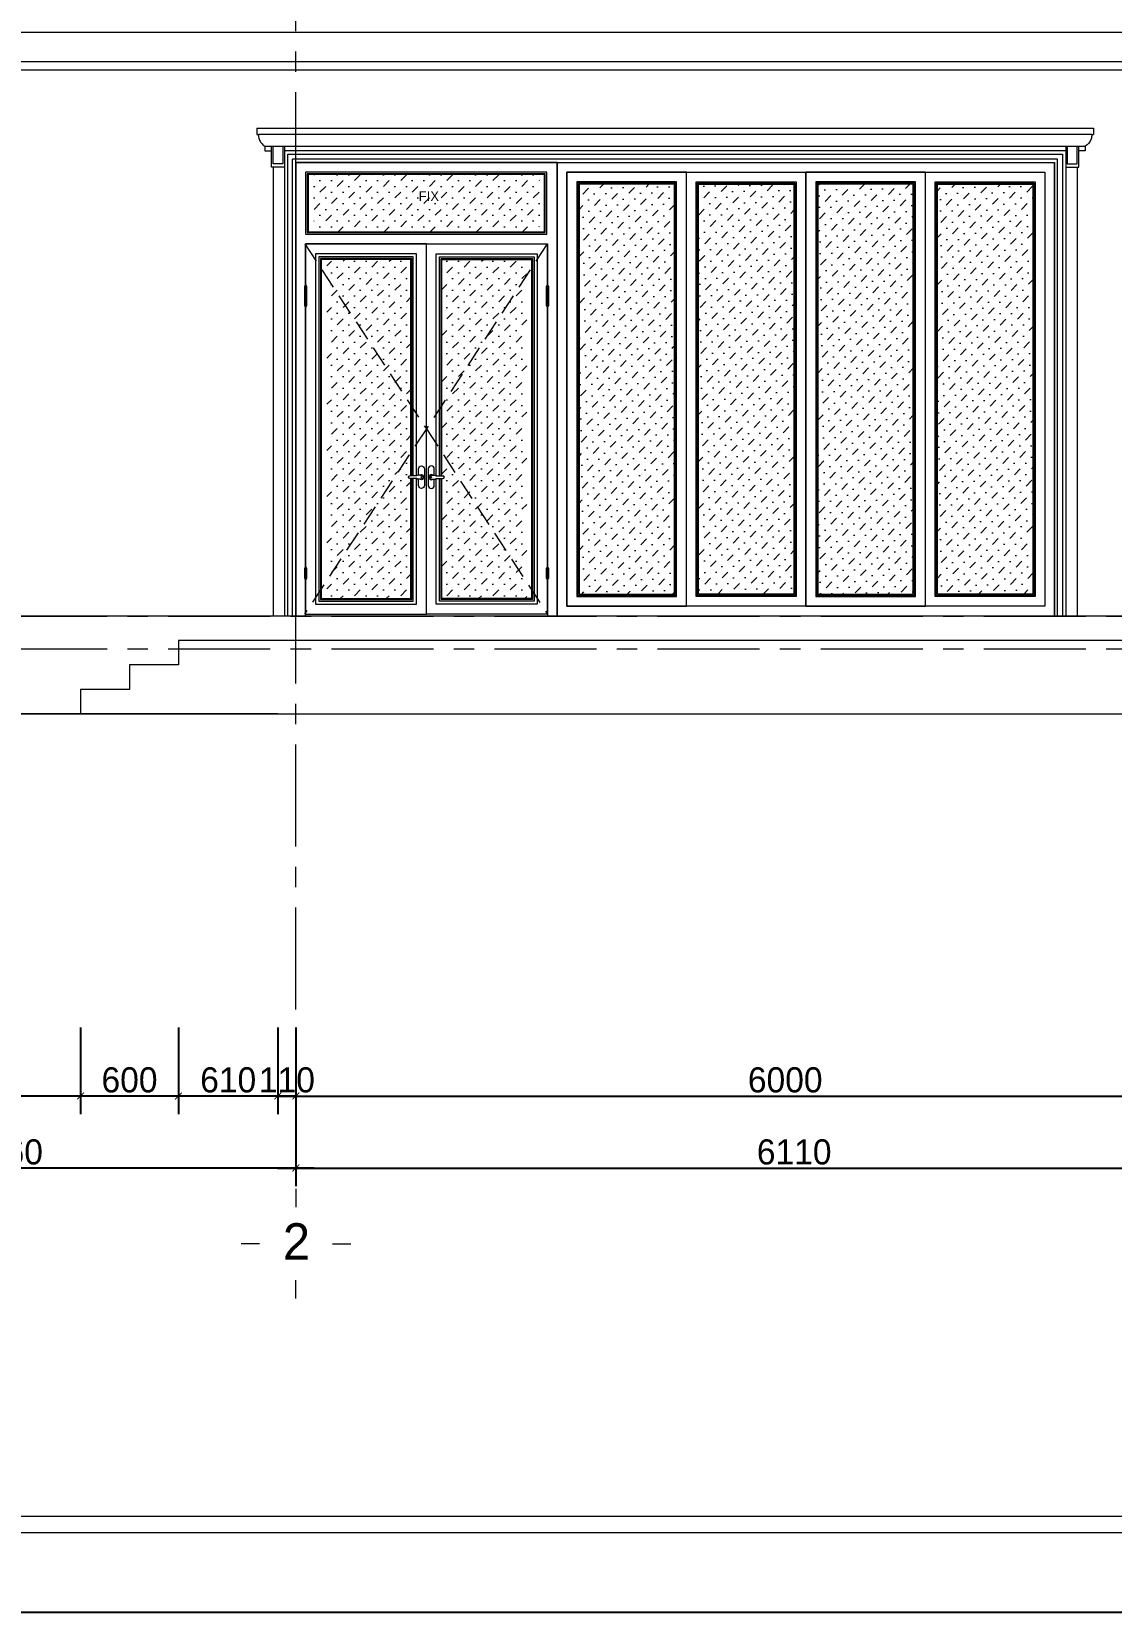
# Model space of a CAD drawing. Header units: millimetres. Extents: x 1832547 to 2001569, y -558009 to -417808.
# Drawn here: x 1975691 to 1982311, y -533453 to -523760 of the extents above; entities that cross this region are included whole.
import ezdxf
from ezdxf.enums import TextEntityAlignment as Align

# ---------------------------------------------------------------- set-up
doc = ezdxf.new("R2010")
doc.units = ezdxf.units.MM
doc.header["$MEASUREMENT"] = 0
doc.linetypes.add('CENTER', pattern=[2, 1.25, -0.25, 0.25, -0.25])
doc.linetypes.add('HIDDEN', pattern=[9.525, 6.35, -3.175])
doc.layers.get('0').update_dxf_attribs({"linetype": 'CONTINUOUS'})
doc.layers.get('DEFPOINTS').update_dxf_attribs({"linetype": 'CONTINUOUS'})
for name, color, linetype, lineweight in [('AUDIT_I_120404221301-0', 7, 'CONTINUOUS', 15), ('AUDIT_I_160126172308-0', 7, 'CONTINUOUS', 5), ('CA . CỬA', 251, 'CONTINUOUS', 5), ('CA. HATCH', 250, 'CONTINUOUS', 9), ('CA.dim 08', 8, 'CONTINUOUS', 13), ('CA.khuat 75', 75, 'HIDDEN', 9), ('CA.manh 08', 8, 'CONTINUOUS', 9), ('CA.noi that 15', 15, 'CONTINUOUS', 9), ('CA.thay 145', 145, 'CONTINUOUS', 18), ('CA.tim 67', 67, 'CENTER', 9), ('CA.vat lieu 08', 8, 'CONTINUOUS', 5), ('CA_manh 08', 8, 'CONTINUOUS', 9)]:
    doc.layers.add(name, color=color, linetype=linetype, lineweight=lineweight)
doc.styles.add('CA.JSC1', font='Vhavan.ttf', dxfattribs={"width": 0.8})
doc.styles.get("Standard").update_dxf_attribs({"font": 'roman.shx'})
doc.dimstyles.new('CA 70', dxfattribs={"dimscale": 0.7, "dimtxt": 220, "dimasz": 60, "dimexe": 160, "dimexo": 0, "dimgap": 30, "dimtad": 1, "dimdec": 0, "dimrnd": 5, "dimzin": 0, "dimdsep": 46, "dimtxsty": 'Standard', "dimblk": 'ARCHTICK', "dimcen": 0.09, "dimdle": 160, "dimclrd": 256, "dimclre": 256, "dimclrt": 255, "dimadec": 0, "dimazin": 0, "dimtfac": 1, "dimtdec": 0, "dimtix": 1, "dimtmove": 2, "dimatfit": 3, "dimldrblk": 'DOT', "dimfxl": 600, "dimfxlon": 1, "dimtolj": 1, "dimtzin": 0, "dimarcsym": 0})
pattern_1 = [(45, (35, 0), (35.355339, 106.0660172), [50, -50, 0, -50, 0, -50])]

# ---------------------------------------------------------------- blocks, each defined once
blk = doc.blocks.new('A$C2d76a15f')
blk.add_line((1305.6, 545.7), (27405.3, 545.7))
at = {"color": 4, "linetype": 'Continuous', "lineweight": 18}
blk.add_line((1212.4, 452.5), (27498.5, 452.5), dxfattribs=at)
at = {"layer": 'DEFPOINTS', "ltscale": 600}
blk.add_line((27951, 0), (0, 0), dxfattribs=at)
blk = doc.blocks.new('_ArchTick')
at = {"color": 1, "linetype": 'ByBlock', "const_width": 0.15}
blk.add_lwpolyline([(-0.5, -0.5), (0.5, 0.5)], dxfattribs=at)
blk = doc.blocks.new('*D231')
at = {"layer": 'CA.dim 08', "lineweight": -2, "transparency": 16777216}
for p, q in [((1977311.6, -529866.6), (1977311.6, -530398.6)), ((1983311.7, -529866.6), (1983311.7, -530398.6)), ((1977199.6, -530286.6), (1983423.7, -530286.6))]:
    blk.add_line(p, q, dxfattribs=at)
at = {"layer": 'DEFPOINTS', "color": 0, "transparency": 16777216}
for p in [(1977311.6, -529426.8), (1983311.7, -529426.8), (1983311.7, -530286.6)]:
    blk.add_point(p, dxfattribs=at)
at = {"layer": 'CA.dim 08', "lineweight": -2, "transparency": 16777216, "xscale": 42, "yscale": 42, "zscale": 42, "rotation": 180}
blk.add_blockref('_ArchTick', (1977311.6, -530286.6), dxfattribs=at)
at = {"layer": 'CA.dim 08', "lineweight": -2, "transparency": 16777216, "xscale": 42, "yscale": 42, "zscale": 42}
blk.add_blockref('_ArchTick', (1983311.7, -530286.6), dxfattribs=at)
at = {"layer": 'CA.dim 08', "color": 255, "transparency": 16777216, "insert": (1980311.6, -530188.6), "char_height": 154, "attachment_point": 5}
blk.add_mtext('\\A1;6000', dxfattribs=at)
blk = doc.blocks.new('_DOT')
at = {"color": 1, "linetype": 'ByBlock'}
blk.add_line((-0.5, 0), (-1, 0), dxfattribs=at)
at = {"color": 1, "linetype": 'ByBlock', "const_width": 0.5}
blk.add_lwpolyline([(-0.25, 0, 1), (0.25, 0, 1)], format="xyb", close=True, dxfattribs=at)
blk = doc.blocks.new('*D232')
at = {"layer": 'CA.dim 08', "lineweight": -2, "transparency": 16777216}
for p, q in [((1977311.6, -530308.3), (1977311.6, -530840.3)), ((1983421.7, -530308.3), (1983421.7, -530840.3)), ((1977199.6, -530728.3), (1983533.7, -530728.3))]:
    blk.add_line(p, q, dxfattribs=at)
at = {"layer": 'DEFPOINTS', "color": 0, "transparency": 16777216}
for p in [(1977311.6, -529426.8), (1983421.7, -529426.8), (1983421.7, -530728.3)]:
    blk.add_point(p, dxfattribs=at)
at = {"layer": 'CA.dim 08', "lineweight": -2, "transparency": 16777216, "xscale": 42, "yscale": 42, "zscale": 42, "rotation": 180}
blk.add_blockref('_ArchTick', (1977311.6, -530728.3), dxfattribs=at)
at = {"layer": 'CA.dim 08', "lineweight": -2, "transparency": 16777216, "xscale": 42, "yscale": 42, "zscale": 42}
blk.add_blockref('_ArchTick', (1983421.7, -530728.3), dxfattribs=at)
at = {"layer": 'CA.dim 08', "color": 255, "transparency": 16777216, "insert": (1980366.6, -530630.3), "char_height": 154, "attachment_point": 5}
blk.add_mtext('\\A1;6110', dxfattribs=at)
blk = doc.blocks.new('FDBNDFJKBNFJKDNBFD')
at = {"layer": 'CA.vat lieu 08'}
for p, q in [((664804.5, -453296.5), (664804.5, -453401.5)), ((664594.5, -453611.5), (664489.5, -453611.5)), ((665014.5, -453611.5), (665119.5, -453611.5)), ((664804.5, -453926.5), (664804.5, -453821.5))]:
    blk.add_line(p, q, dxfattribs=at)
blk = doc.blocks.new('*D233')
at = {"layer": 'CA.dim 08', "lineweight": -2, "transparency": 16777216}
for p, q in [((1977201.6, -529866.6), (1977201.6, -530398.6)), ((1977311.6, -529866.6), (1977311.6, -530398.6)), ((1977201.6, -530286.6), (1977159.6, -530286.6)), ((1977311.6, -530286.6), (1977201.6, -530286.6)), ((1977311.6, -530286.6), (1977353.6, -530286.6))]:
    blk.add_line(p, q, dxfattribs=at)
at = {"layer": 'DEFPOINTS', "color": 0, "transparency": 16777216}
for p in [(1977201.6, -529426.8), (1977311.6, -529426.8), (1977201.6, -530286.6)]:
    blk.add_point(p, dxfattribs=at)
at = {"layer": 'CA.dim 08', "lineweight": -2, "transparency": 16777216, "xscale": 42, "yscale": 42, "zscale": 42}
blk.add_blockref('_ArchTick', (1977201.6, -530286.6), dxfattribs=at)
at = {"layer": 'CA.dim 08', "lineweight": -2, "transparency": 16777216, "xscale": 42, "yscale": 42, "zscale": 42, "rotation": 180}
blk.add_blockref('_ArchTick', (1977311.6, -530286.6), dxfattribs=at)
at = {"layer": 'CA.dim 08', "color": 255, "transparency": 16777216, "insert": (1977256.6, -530188.6), "char_height": 154, "attachment_point": 5}
blk.add_mtext('\\A1;110', dxfattribs=at)
blk = doc.blocks.new('*D238')
at = {"layer": 'CA.dim 08', "lineweight": -2, "transparency": 16777216}
for p, q in [((1975991.6, -529866.6), (1975991.6, -530398.6)), ((1976591.6, -529866.6), (1976591.6, -530398.6)), ((1976703.6, -530286.6), (1975879.6, -530286.6))]:
    blk.add_line(p, q, dxfattribs=at)
at = {"layer": 'DEFPOINTS', "color": 0, "transparency": 16777216}
for p in [(1976591.6, -527493.6), (1975991.6, -527868.6), (1975991.6, -530286.6)]:
    blk.add_point(p, dxfattribs=at)
at = {"layer": 'CA.dim 08', "lineweight": -2, "transparency": 16777216, "xscale": 42, "yscale": 42, "zscale": 42, "rotation": 180}
blk.add_blockref('_ArchTick', (1975991.6, -530286.6), dxfattribs=at)
at = {"layer": 'CA.dim 08', "lineweight": -2, "transparency": 16777216, "xscale": 42, "yscale": 42, "zscale": 42}
blk.add_blockref('_ArchTick', (1976591.6, -530286.6), dxfattribs=at)
at = {"layer": 'CA.dim 08', "color": 255, "transparency": 16777216, "insert": (1976291.6, -530188.6), "char_height": 154, "attachment_point": 5}
blk.add_mtext('\\A1;600', dxfattribs=at)
blk = doc.blocks.new('*D239')
at = {"layer": 'CA.dim 08', "lineweight": -2, "transparency": 16777216}
for p, q in [((1973751.6, -530308.3), (1973751.6, -530840.3)), ((1977311.6, -530308.3), (1977311.6, -530840.3)), ((1977423.6, -530728.3), (1973639.6, -530728.3))]:
    blk.add_line(p, q, dxfattribs=at)
at = {"layer": 'DEFPOINTS', "color": 0, "transparency": 16777216}
for p in [(1973751.6, -529426.8), (1977311.6, -529426.8), (1973751.6, -530728.3)]:
    blk.add_point(p, dxfattribs=at)
at = {"layer": 'CA.dim 08', "lineweight": -2, "transparency": 16777216, "xscale": 42, "yscale": 42, "zscale": 42, "rotation": 180}
blk.add_blockref('_ArchTick', (1973751.6, -530728.3), dxfattribs=at)
at = {"layer": 'CA.dim 08', "lineweight": -2, "transparency": 16777216, "xscale": 42, "yscale": 42, "zscale": 42}
blk.add_blockref('_ArchTick', (1977311.6, -530728.3), dxfattribs=at)
at = {"layer": 'CA.dim 08', "color": 255, "transparency": 16777216, "insert": (1975531.6, -530630.3), "char_height": 154, "attachment_point": 5}
blk.add_mtext('\\A1;3560', dxfattribs=at)
blk = doc.blocks.new('*D240')
at = {"layer": 'CA.dim 08', "lineweight": -2, "transparency": 16777216}
for p, q in [((1973751.6, -529866.6), (1973751.6, -530398.6)), ((1975991.6, -529866.6), (1975991.6, -530398.6)), ((1976103.6, -530286.6), (1973639.6, -530286.6))]:
    blk.add_line(p, q, dxfattribs=at)
at = {"layer": 'DEFPOINTS', "color": 0, "transparency": 16777216}
for p in [(1975991.6, -527868.6), (1973751.6, -529426.8), (1973751.6, -530286.6)]:
    blk.add_point(p, dxfattribs=at)
at = {"layer": 'CA.dim 08', "lineweight": -2, "transparency": 16777216, "xscale": 42, "yscale": 42, "zscale": 42, "rotation": 180}
blk.add_blockref('_ArchTick', (1973751.6, -530286.6), dxfattribs=at)
at = {"layer": 'CA.dim 08', "lineweight": -2, "transparency": 16777216, "xscale": 42, "yscale": 42, "zscale": 42}
blk.add_blockref('_ArchTick', (1975991.6, -530286.6), dxfattribs=at)
at = {"layer": 'CA.dim 08', "color": 255, "transparency": 16777216, "insert": (1974871.6, -530188.6), "char_height": 154, "attachment_point": 5}
blk.add_mtext('\\A1;2240', dxfattribs=at)
blk = doc.blocks.new('*D241')
at = {"layer": 'CA.dim 08', "lineweight": -2, "transparency": 16777216}
for p, q in [((1976591.6, -529866.6), (1976591.6, -530398.6)), ((1977201.6, -529866.6), (1977201.6, -530398.6)), ((1977313.6, -530286.6), (1976479.6, -530286.6))]:
    blk.add_line(p, q, dxfattribs=at)
at = {"layer": 'DEFPOINTS', "color": 0, "transparency": 16777216}
for p in [(1976591.6, -527493.6), (1977201.6, -529426.8), (1976591.6, -530286.6)]:
    blk.add_point(p, dxfattribs=at)
at = {"layer": 'CA.dim 08', "lineweight": -2, "transparency": 16777216, "xscale": 42, "yscale": 42, "zscale": 42, "rotation": 180}
blk.add_blockref('_ArchTick', (1976591.6, -530286.6), dxfattribs=at)
at = {"layer": 'CA.dim 08', "lineweight": -2, "transparency": 16777216, "xscale": 42, "yscale": 42, "zscale": 42}
blk.add_blockref('_ArchTick', (1977201.6, -530286.6), dxfattribs=at)
at = {"layer": 'CA.dim 08', "color": 255, "transparency": 16777216, "insert": (1976896.6, -530188.6), "char_height": 154, "attachment_point": 5}
blk.add_mtext('\\A1;610', dxfattribs=at)
blk = doc.blocks.new('BANLE')
at = {"layer": 'CA.noi that 15'}
for p, q in [((0, 68.6), (12, 68.6)), ((0, 38.2), (0, 68.6)), ((0, 38.2), (12, 38.2)), ((0, 6), (0, 36.4)), ((12, 36.4), (0, 36.4)), ((12, 6), (0, 6)), ((4, 38.2), (8, 38.2)), ((4, 36.4), (4, 38.2)), ((8, 36.4), (4, 36.4)), ((8, 38.2), (8, 36.4)), ((12, 68.6), (12, 38.2)), ((12, 36.4), (12, 6))]:
    blk.add_line(p, q, dxfattribs=at)
for centre, start, end in [((6, 68.6), 0, 180), ((6, 6), 180, 0)]:
    blk.add_arc(centre, 6, start, end, dxfattribs=at)
blk = doc.blocks.new('A$C20F25EA7')
blk.add_wipeout([(18.8, 9.9), (25.1, 7), (60.1, 7), (65, 4.9), (67.1, 0), (65.1, -4.9), (60.1, -7), (25.1, -7), (18.8, -9.9), (0, -9.9), (-7, -7), (-9.9, 0), (-7, 7), (0, 9.9)]).dxf.layer = 'CA.vat lieu 08'
at = {"layer": 'CA.vat lieu 08', "ltscale": 0.5}
for p, q in [((0, 9.9), (18.8, 9.9)), ((18.8, 9.9), (24.6, 7.2)), ((25.5, 7), (60.1, 7)), ((0, -9.9), (18.8, -9.9)), ((19.7, -9.7), (24.6, -7.2)), ((25.5, -7), (60.1, -7))]:
    blk.add_line(p, q, dxfattribs=at)
for points in [[(-15.4, 42), (-15.4, -42)], [(15.4, 9.9), (15.4, 42)], [(15.4, -42), (15.4, -9.9)]]:
    blk.add_lwpolyline(points, dxfattribs=at)
blk.add_circle((0, 0), 2.8, dxfattribs=at)
for centre, radius, start, end in [((0, 42), 15.4, 0, 180), ((0, 0), 13.3, 48.25899, 311.74101), ((0, 0), 9.92, 90, 270), ((25.5, 8.9), 1.92, 242.80733, 270), ((60.1, 0), 6.96, 270, 90), ((0, -42), 15.4, 180, 0), ((18.8, -8), 1.92, 270, 297.19267), ((25.5, -8.9), 1.92, 90, 117.19267)]:
    blk.add_arc(centre, radius, start, end, dxfattribs=at)
blk = doc.blocks.new('qt43t43')
at = {"layer": 'CA. HATCH'}
h = blk.add_hatch(dxfattribs=at)
h.set_pattern_fill('MUDST', color=256, scale=200, angle=45, double=1)
h.set_pattern_definition(pattern_1)
h.paths.add_polyline_path([(2009415.1, -524236.9), (2010799, -524236.9), (2010799, -523886.9), (2009415.1, -523886.9)])
h = blk.add_hatch(dxfattribs=at)
h.set_pattern_fill('MUDST', color=256, scale=200, angle=45, double=1)
h.set_pattern_definition(pattern_1)
h.paths.add_polyline_path([(2009495.1, -526486.9), (2010010.1, -526486.9), (2010010.1, -524406.9), (2009495.1, -524406.9)])
h.paths.add_polyline_path([(2010720.1, -526486.9), (2010200.1, -526486.9), (2010200.1, -524406.9), (2010720.1, -524406.9)])
at = {"layer": 'CA . CỬA'}
blk.add_lwpolyline([(2009305.1, -526591.9), (2009305.1, -523811.9), (2010907, -523811.9), (2010907, -526591.9)], dxfattribs=at)
at = {"layer": 'CA. HATCH'}
blk.add_lwpolyline([(2010750.1, -526486.9), (2010200.1, -526486.9), (2010200.1, -524406.9), (2010750.1, -524406.9)], close=True, dxfattribs=at)
at = {"layer": 'CA.dim 08'}
for points in [[(2009375.1, -524241.9), (2010834, -524241.9), (2010834, -523881.9), (2009375.1, -523881.9)], [(2009380.1, -524236.9), (2010829, -524236.9), (2010829, -523886.9), (2009380.1, -523886.9)], [(2009455.1, -526491.9), (2010015.1, -526491.9), (2010015.1, -524401.9), (2009455.1, -524401.9)], [(2009460.1, -526486.9), (2010010.1, -526486.9), (2010010.1, -524406.9), (2009460.1, -524406.9)], [(2010755.1, -526491.9), (2010195.1, -526491.9), (2010195.1, -524401.9), (2010755.1, -524401.9)]]:
    blk.add_lwpolyline(points, close=True, dxfattribs=at)
blk.add_lwpolyline([(2009365.1, -524311.9), (2010845.1, -524311.9)], dxfattribs=at)
at = {"layer": 'CA.noi that 15'}
for points in [[(2009445.1, -526501.9), (2010025.1, -526501.9), (2010025.1, -524391.9), (2009445.1, -524391.9)], [(2010765.1, -526501.9), (2010185.1, -526501.9), (2010185.1, -524391.9), (2010765.1, -524391.9)]]:
    blk.add_lwpolyline(points, close=True, dxfattribs=at)
at = {"layer": 'CA.thay 145'}
for points in [[(2009365.1, -526591.9), (2009365.1, -524311.9), (2010847, -524311.9), (2010847, -526591.9), (2010907, -526591.9), (2010907, -523811.9), (2009305.1, -523811.9), (2009305.1, -526591.9)], [(2009365.1, -524251.9), (2010844, -524251.9), (2010844, -523871.9), (2009365.1, -523871.9)], [(2009365.1, -526581.9), (2010105.1, -526581.9), (2010105.1, -524311.9), (2009365.1, -524311.9)], [(2010847, -526581.9), (2010105.1, -526581.9), (2010105.1, -524311.9), (2010847, -524311.9)], [(2009425.1, -526521.9), (2010045.1, -526521.9), (2010045.1, -524371.9), (2009425.1, -524371.9)], [(2010785.1, -526521.9), (2010165.1, -526521.9), (2010165.1, -524371.9), (2010785.1, -524371.9)]]:
    blk.add_lwpolyline(points, close=True, dxfattribs=at)
blk.add_lwpolyline([(2010847, -526581.9), (2010847, -524311.9)], dxfattribs=at)
for p in [(2009359.1, -524639.1), (2010841, -524639.1), (2009359.1, -524698.3), (2010841, -524698.3), (2009359.1, -526369.1), (2010841, -526369.1)]:
    blk.add_blockref('BANLE', p)
at = {"layer": 'AUDIT_I_120404221301-0', "style": 'CA.JSC1'}
blk.add_text('fix', height=60, dxfattribs=at).set_placement((2010058, -524048.9))
at = {"xscale": -1.200000000186265, "yscale": 1.200000000186265, "zscale": 1.200000000186265}
blk.add_blockref('A$C20F25EA7', (2010075.1, -525742.2), dxfattribs=at)
at = {"xscale": 1.200000000186265, "yscale": 1.200000000186265, "zscale": 1.200000000186265}
blk.add_blockref('A$C20F25EA7', (2010135.1, -525742.2), dxfattribs=at)
at = {"layer": 'CA.khuat 75', "ltscale": 20}
for points in [[(2009360.1, -524311.9), (2010105.1, -525446.9), (2009358.2, -526581.9)], [(2010845.1, -524311.9), (2010105.1, -525446.9), (2010847, -526581.9)]]:
    blk.add_lwpolyline(points, dxfattribs=at)

msp = doc.modelspace()

# ---------------------------------------------------------------- hatches: boundary and pattern name
at = {"layer": 'CA.dim 08'}
h = msp.add_hatch(dxfattribs=at)
h.set_pattern_fill('MUDST', color=256, scale=200, angle=46)
h.paths.add_polyline_path([(1981245, -524695.3), (1981829.5, -524695.3), (1981829.5, -527209.6), (1981245, -527209.6)])
h.paths.add_polyline_path([(1981097, -524695.3), (1980512.5, -524695.3), (1980512.5, -527209.6), (1981097, -527209.6)])
h.paths.add_polyline_path([(1979780, -524695.3), (1980364.5, -524695.3), (1980364.5, -527209.6), (1979780, -527209.6)])
h.paths.add_polyline_path([(1979632, -524695.3), (1979047.5, -524695.3), (1979047.5, -527209.6), (1979632, -527209.6)])

# ---------------------------------------------------------------- linework, layer by layer
at = {"layer": 'CA.thay 145'}
for p, q in [((1977071.6, -524351.3), (1977071.6, -524391.3)), ((1977071.6, -524351.3), (1982201.3, -524351.3)), ((1977071.6, -524391.3), (1977081.6, -524391.3)), ((1977081.6, -524391.3), (1977081.7, -524398.4)), ((1982191.3, -524391.3), (1977081.6, -524391.3)), ((1977081.7, -524398.4), (1977082.6, -524405.4)), ((1977082.6, -524405.4), (1977084, -524412.3)), ((1977084, -524412.3), (1977086, -524419)), ((1977086, -524419), (1977088.7, -524425.6)), ((1982186.9, -524419), (1982184.2, -524425.6)), ((1982188.9, -524412.3), (1982186.9, -524419)), ((1982190.3, -524405.4), (1982188.9, -524412.3)), ((1982191.2, -524398.4), (1982190.3, -524405.4)), ((1982191.3, -524391.3), (1982191.2, -524398.4)), ((1982191.3, -524391.3), (1982201.3, -524391.3)), ((1982201.3, -524351.3), (1982201.3, -524391.3)), ((1977088.7, -524425.6), (1977091.9, -524431.8)), ((1977091.9, -524431.8), (1977095.7, -524437.8)), ((1977095.7, -524437.8), (1977100, -524443.4)), ((1977100, -524443.4), (1977104.7, -524448.6)), ((1977104.7, -524448.6), (1977110, -524453.3)), ((1977110, -524453.3), (1977115.6, -524457.6)), ((1977115.6, -524457.6), (1977121.6, -524461.3)), ((1977121.6, -524461.3), (1977161.6, -524461.3)), ((1977121.6, -524461.3), (1977121.6, -524491.3)), ((1977121.6, -524491.3), (1977161.6, -524491.3)), ((1977161.6, -524491.3), (1977161.6, -524461.3)), ((1977161.6, -524461.3), (1977171.6, -524461.3)), ((1977161.6, -524591.3), (1977161.6, -524491.3)), ((1977171.6, -524461.3), (1977231.6, -524461.3)), ((1977231.6, -524461.3), (1977241.6, -524461.3)), ((1977241.6, -524461.3), (1982031.3, -524461.3)), ((1977241.6, -524461.3), (1977241.6, -524491.3)), ((1982031.3, -524491.3), (1977241.6, -524491.3)), ((1977241.6, -524491.3), (1977241.6, -524591.3)), ((1982031.3, -524461.3), (1982041.3, -524461.3)), ((1982031.3, -524461.3), (1982031.3, -524491.3)), ((1982031.3, -524491.3), (1982031.3, -524591.3)), ((1982041.3, -524461.3), (1982101.3, -524461.3)), ((1982101.3, -524461.3), (1982111.3, -524461.3)), ((1982111.3, -524461.3), (1982151.3, -524461.3)), ((1982111.3, -524491.3), (1982111.3, -524461.3)), ((1982111.3, -524591.3), (1982111.3, -524491.3)), ((1982151.3, -524491.3), (1982111.3, -524491.3)), ((1982157.3, -524457.6), (1982151.3, -524461.3)), ((1982151.3, -524461.3), (1982151.3, -524491.3)), ((1982162.9, -524453.3), (1982157.3, -524457.6)), ((1982168.2, -524448.6), (1982162.9, -524453.3)), ((1982172.9, -524443.4), (1982168.2, -524448.6)), ((1982177.2, -524437.8), (1982172.9, -524443.4)), ((1982181, -524431.8), (1982177.2, -524437.8)), ((1982184.2, -524425.6), (1982181, -524431.8)), ((1977171.6, -524591.3), (1977161.6, -524591.3)), ((1977171.6, -524591.3), (1977171.6, -527341.3)), ((1977241.6, -524591.3), (1977171.6, -524591.3)), ((1977241.6, -524591.3), (1977241.6, -527341.3)), ((1981961.3, -524561.3), (1981961.3, -527341.3)), ((1982031.3, -524591.3), (1982101.3, -524591.3)), ((1982031.3, -524591.3), (1982031.3, -527341.3)), ((1982101.3, -524591.3), (1982111.3, -524591.3)), ((1982101.3, -524591.3), (1982101.3, -527341.3))]:
    msp.add_line(p, q, dxfattribs=at)
for points in [[(1972847.4, -523763.6), (1983516.7, -523763.6)], [(1972847.4, -523943.6), (1983556.7, -523943.6)], [(1972859.9, -523993.6), (1983556.7, -523993.6)], [(1982894, -527343.6), (1973471.6, -527343.6)], [(1977201.7, -527493.7), (1976591.6, -527493.6), (1976591.6, -527643.6), (1976291.6, -527643.6), (1976291.6, -527793.6)], [(1983421.7, -527493.6), (1977201.7, -527493.6)], [(1976291.6, -527793.6), (1975991.6, -527793.6), (1975991.6, -527943.6)], [(1970600.2, -527943.6), (1983421.7, -527943.6)], [(1977201.6, -527943.6), (1977201.6, -527943.6), (1973471.6, -527943.6)]]:
    msp.add_lwpolyline(points, dxfattribs=at)
for points in [[(1978973.5, -524621.3), (1981903.5, -524621.3), (1981903.5, -527283.6), (1978973.5, -527283.6)], [(1979706, -524621.3), (1978973.5, -524621.3), (1978973.5, -527283.6), (1979706, -527283.6)], [(1979646, -524681.3), (1979033.5, -524681.3), (1979033.5, -527223.6), (1979646, -527223.6)], [(1979706, -524621.3), (1980438.5, -524621.3), (1980438.5, -527283.6), (1979706, -527283.6)], [(1979766, -524681.3), (1980378.5, -524681.3), (1980378.5, -527223.6), (1979766, -527223.6)], [(1980438.5, -524621.3), (1981903.5, -524621.3), (1981903.5, -527283.6), (1980438.5, -527283.6)], [(1981171, -524621.3), (1980438.5, -524621.3), (1980438.5, -527283.6), (1981171, -527283.6)], [(1981111, -524681.3), (1980498.5, -524681.3), (1980498.5, -527223.6), (1981111, -527223.6)], [(1981171, -524621.3), (1981903.5, -524621.3), (1981903.5, -527283.6), (1981171, -527283.6)], [(1981231, -524681.3), (1981843.5, -524681.3), (1981843.5, -527223.6), (1981231, -527223.6)]]:
    msp.add_lwpolyline(points, close=True, dxfattribs=at)
at = {"layer": 'CA.tim 67', "ltscale": 500}
msp.add_line((1977311.6, -530756.3), (1977311.6, -514383.7), dxfattribs=at)
for points in [[(1968529.6, -527343.6), (1994035.6, -527343.6)], [(1968529.6, -527543.6), (1994035.6, -527543.6)]]:
    msp.add_lwpolyline(points, dxfattribs=at)
at = {"layer": 'CA_manh 08'}
for p, q in [((1977171.6, -524571.3), (1977171.6, -524461.3)), ((1977231.6, -524461.3), (1977231.6, -524571.3)), ((1977261.6, -524511.3), (1982011.3, -524511.3)), ((1977261.6, -527341.3), (1977261.6, -524511.3)), ((1982011.3, -524511.3), (1982011.3, -527341.3)), ((1982041.3, -524461.3), (1982041.3, -524571.3)), ((1982101.3, -524571.3), (1982101.3, -524461.3)), ((1977231.6, -524571.3), (1977171.6, -524571.3)), ((1981981.3, -527341.3), (1981981.3, -524541.3)), ((1982041.3, -524571.3), (1982101.3, -524571.3))]:
    msp.add_line(p, q, dxfattribs=at)
for points in [[(1979639, -524688.3), (1979040.5, -524688.3), (1979040.5, -527216.6), (1979639, -527216.6)], [(1979632, -524695.3), (1979047.5, -524695.3), (1979047.5, -527209.6), (1979632, -527209.6)], [(1979773, -524688.3), (1980371.5, -524688.3), (1980371.5, -527216.6), (1979773, -527216.6)], [(1979780, -524695.3), (1980364.5, -524695.3), (1980364.5, -527209.6), (1979780, -527209.6)], [(1981104, -524688.3), (1980505.5, -524688.3), (1980505.5, -527216.6), (1981104, -527216.6)], [(1981097, -524695.3), (1980512.5, -524695.3), (1980512.5, -527209.6), (1981097, -527209.6)], [(1981238, -524688.3), (1981836.5, -524688.3), (1981836.5, -527216.6), (1981238, -527216.6)], [(1981245, -524695.3), (1981829.5, -524695.3), (1981829.5, -527209.6), (1981245, -527209.6)]]:
    msp.add_lwpolyline(points, close=True, dxfattribs=at)

# ---------------------------------------------------------------- block references
at = {"layer": 'CA.dim 08', "xscale": 1.066666666666667, "yscale": 1.066666666666667, "zscale": 1.066666666666667}
msp.add_blockref('FDBNDFJKBNFJKDNBFD', (1268186.8, -47340), dxfattribs=at)
at = {"layer": 'CA.thay 145', "xscale": 1.082069156961423, "yscale": 1.082069156961423, "zscale": 1.082069156961423}
msp.add_blockref('A$C2d76a15f', (1967116.9, -533453.1), dxfattribs=at)

# ---------------------------------------------------------------- texts
at = {"layer": 'AUDIT_I_160126172308-0', "style": 'CA.JSC1'}
msp.add_text('2', height=224, dxfattribs=at).set_placement((1977315.1, -531177.2), align=Align.MIDDLE)

# ---------------------------------------------------------------- dimensions: what is measured, and where the dimension line sits
at = {"layer": 'CA.dim 08'}
for base, p1, p2, picture, middle in [((1975991.6, -530286.6), (1976591.6, -527493.6), (1975991.6, -527868.6), '*D238', (1976291.6, -530188.6)), ((1976591.6, -530286.6), (1977201.6, -529426.8), (1976591.6, -527493.6), '*D241', (1976896.6, -530188.6)), ((1973751.6, -530286.6), (1975991.6, -527868.6), (1973751.6, -529426.8), '*D240', (1974871.6, -530188.6)), ((1973751.6, -530728.3), (1977311.6, -529426.8), (1973751.6, -529426.8), '*D239', (1975531.6, -530630.3)), ((1977201.6, -530286.6), (1977311.6, -529426.8), (1977201.6, -529426.8), '*D233', (1977256.6, -530188.6)), ((1983311.7, -530286.6), (1977311.6, -529426.8), (1983311.7, -529426.8), '*D231', (1980311.6, -530188.6)), ((1983421.7, -530728.3), (1977311.6, -529426.8), (1983421.7, -529426.8), '*D232', (1980366.6, -530630.3))]:
    dim = msp.add_linear_dim(base=base, p1=p1, p2=p2, angle=180, dimstyle='CA 70', dxfattribs=at)
    dim.commit()
    dim.dimension.update_dxf_attribs({"geometry": picture, "text_midpoint": middle})

# ---------------------------------------------------------------- next in the draw order: block references
at = {"layer": 'CA.manh 08'}
msp.add_blockref('qt43t43', (-31993.5, -749.5), dxfattribs=at)

# ---------------------------------------------------------------- next in the draw order: linework, layer by layer
at = {"layer": 'CA.thay 145'}
for p, q in [((1977311.6, -527341.3), (1977311.6, -524561.3)), ((1977311.6, -524561.3), (1981961.3, -524561.3))]:
    msp.add_line(p, q, dxfattribs=at)
msp.add_lwpolyline([(1978913.5, -524561.3), (1981963.5, -524561.3), (1981963.5, -527343.6)], dxfattribs=at)
msp.add_lwpolyline([(1978913.5, -524561.3), (1981963.5, -524561.3), (1981963.5, -527343.6), (1978913.5, -527343.6)], close=True, dxfattribs=at)
at = {"layer": 'CA_manh 08'}
for p in [(1977291.6, -527341.3), (1981981.3, -524541.3)]:
    msp.add_line(p, (1977291.6, -524541.3), dxfattribs=at)

doc.saveas('drawing.dxf')
